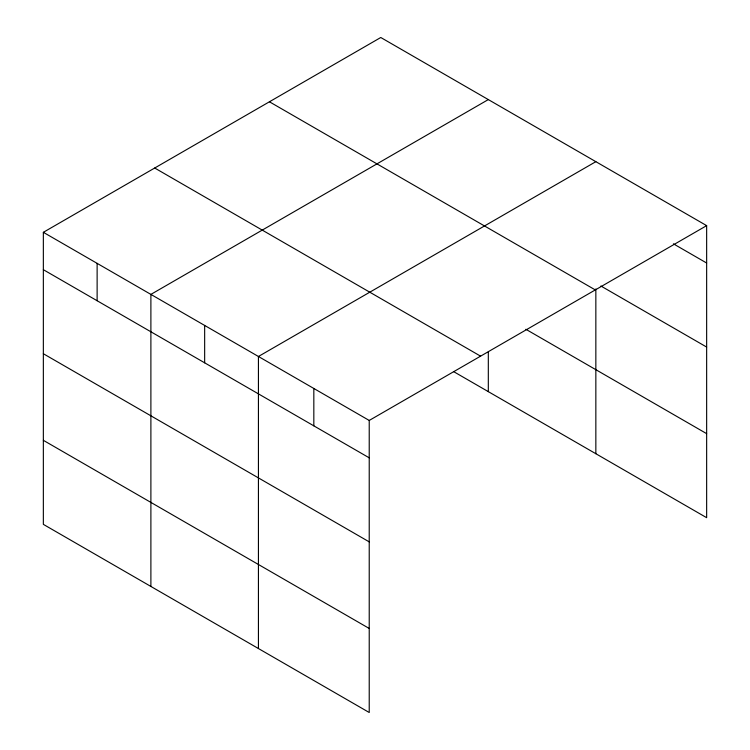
<?xml version="1.0" encoding="UTF-8"?>
<svg xmlns="http://www.w3.org/2000/svg" width="750" height="750" viewBox="0 0 750 750"><rect width="100%" height="100%" fill="white"/><g stroke="black" fill="none" stroke-linecap="round" stroke-linejoin="round"><path stroke-width="1.12" d="M43.35 232.312L369.225 420.45L369.225 712.5L43.35 524.363L43.35 232.312L380.775 37.5L706.65 225.638L706.65 517.688L453.825 371.728M488.316 99.581L150.891 294.394L150.891 586.444M595.847 161.672L258.431 356.484L258.431 648.534M369.225 420.45L706.65 225.638M673.406 243.825L706.65 263.016M600.891 286.003L706.65 347.062M269.428 101.784L595.294 289.922M525.853 329.269L706.65 433.65M154.706 168.019L480.572 356.156M43.35 269.691L369.225 457.828M43.35 353.728L369.225 541.866M43.35 440.316L369.225 628.462M595.847 288.947L595.847 453.722M488.316 351.947L488.316 391.641M313.828 388.463L313.828 425.841M204.656 325.434L204.656 362.822M97.125 263.353L97.125 300.731"/></g></svg>
